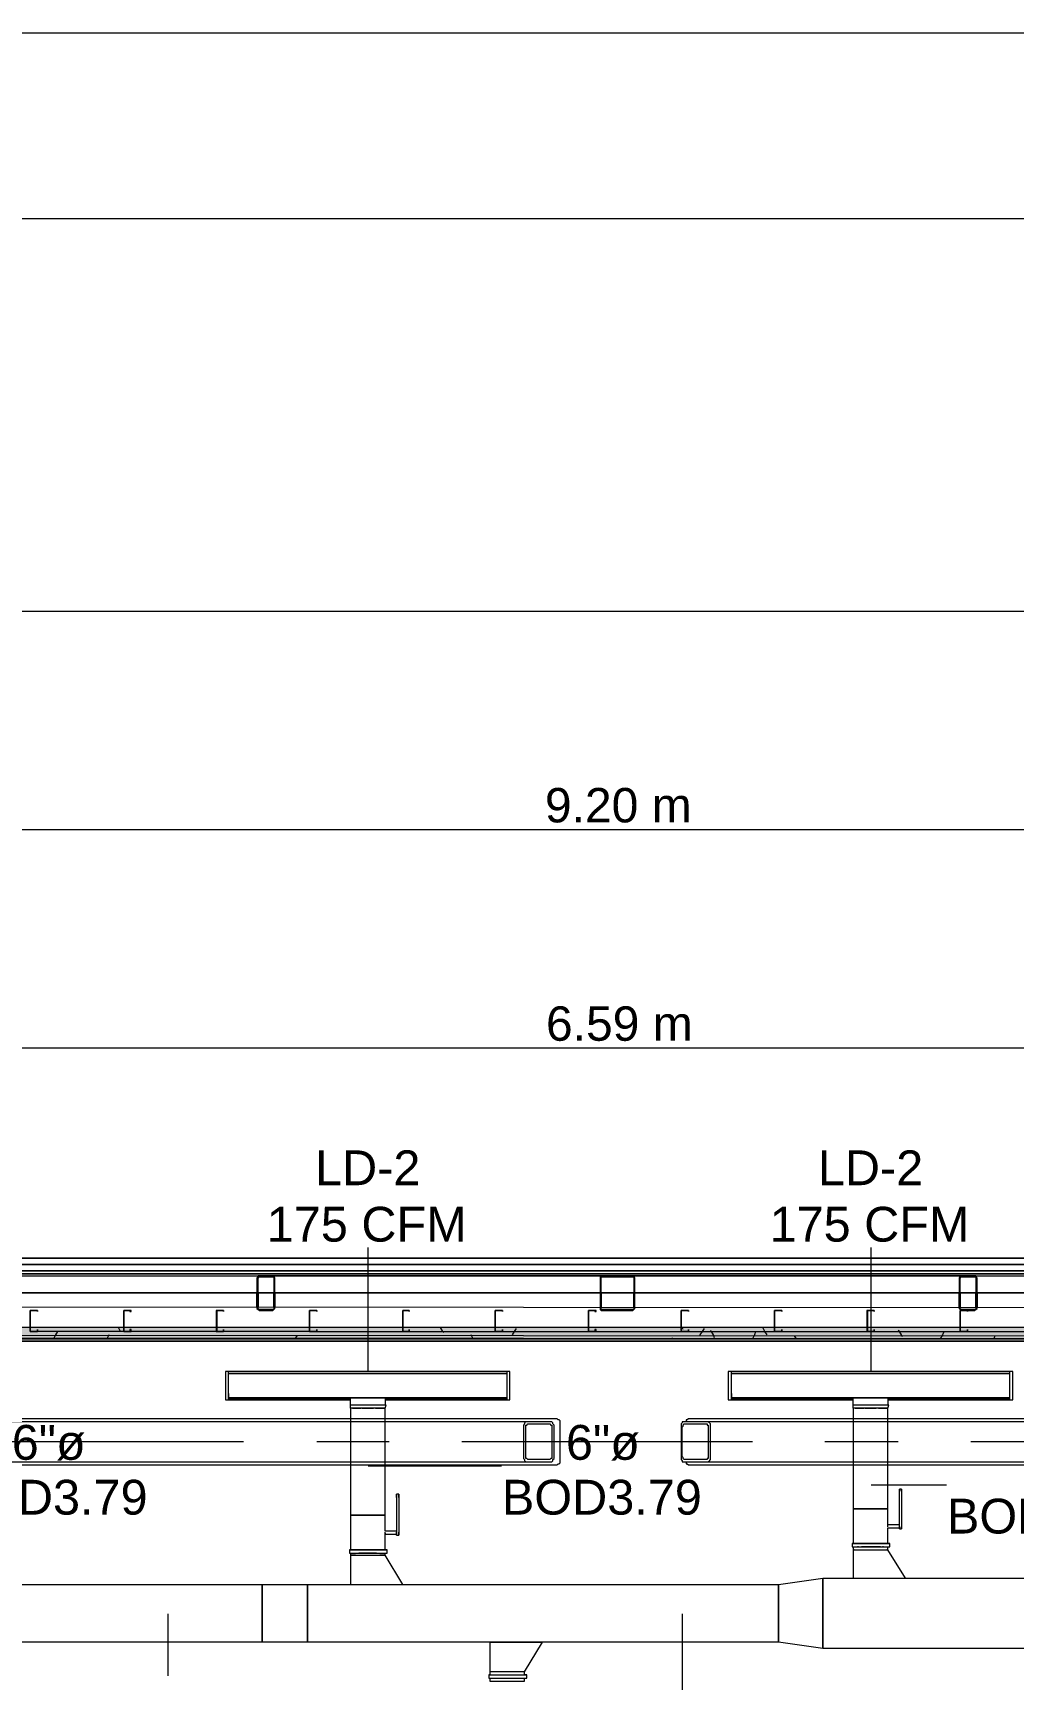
# Model space of a CAD drawing. Header units: metres. Extents: x -2 to 237, y -8 to 52.
# Drawn here: x 42.1 to 46.38, y 44.95 to 52.14 of the extents above; entities that cross this region are included whole.
import ezdxf

# ---------------------------------------------------------------- set-up
doc = ezdxf.new("R2010")
doc.units = ezdxf.units.M
for name, color, linetype, lineweight in [('HVAC - Ductos', 5, 'Continuous', 0), ('PDF_Text', 7, 'Continuous', 0), ('pie de plano', 7, 'Continuous', 0)]:
    doc.layers.add(name, color=color, linetype=linetype, lineweight=lineweight)
doc.layers.add('PDF_Geometry', color=7, linetype='Continuous', lineweight=0, true_color=0xaaaaaa)
doc.layers.add('PDF_Solid Fills', color=7, linetype='Continuous', lineweight=0, true_color=0xffffff)
doc.styles.add('PDF Helvetica', font='')
doc.styles.get('PDF Helvetica').set_extended_font_data('Helvetica')

msp = doc.modelspace()

# ---------------------------------------------------------------- hatches: boundary and pattern name
at = {"layer": 'PDF_Solid Fills', "lineweight": 0, "transparency": 33554559}
h = msp.add_hatch(color=256, dxfattribs=at)
h.paths.add_polyline_path([(43.0895, 46.5654), (43.1492, 46.5608), (43.1492, 46.5654)])
h.paths.add_polyline_path([(43.085, 46.57), (43.0895, 46.5654), (43.0895, 46.57)])
h.paths.add_polyline_path([(43.1492, 46.7074), (43.1492, 46.712), (43.085, 46.712)])
h.paths.add_polyline_path([(43.085, 46.7028), (43.0804, 46.7028), (43.0804, 46.57)])
h.paths.add_polyline_path([(43.1538, 46.7028), (43.1538, 46.57), (43.1583, 46.7028)])
h.paths.add_polyline_path([(43.1583, 46.7074), (43.1583, 46.712), (43.1538, 46.712)])
h = msp.add_hatch(color=256, dxfattribs=at)
h.paths.add_polyline_path([(44.5832, 46.5654), (44.7206, 46.5608), (44.7206, 46.5654)])
h.paths.add_polyline_path([(44.5832, 46.7028), (44.5786, 46.7028), (44.5786, 46.5654)])
h.paths.add_polyline_path([(44.7206, 46.7074), (44.7206, 46.712), (44.5786, 46.712)])
h.paths.add_polyline_path([(44.7298, 46.7028), (44.7252, 46.7028), (44.7252, 46.57), (44.7298, 46.7016)])
h.paths.add_polyline_path([(44.7252, 46.712), (44.7298, 46.7074), (44.7298, 46.712)])
h = msp.add_hatch(color=256, dxfattribs=at)
h.paths.add_polyline_path([(46.1501, 46.57), (46.1501, 46.5608), (46.2143, 46.5654), (46.1547, 46.57)])
h.paths.add_polyline_path([(46.2143, 46.7074), (46.2143, 46.712), (46.1501, 46.712)])
h.paths.add_polyline_path([(46.1501, 46.7028), (46.1455, 46.7028), (46.1455, 46.57)])
h.paths.add_polyline_path([(46.2188, 46.7028), (46.2188, 46.57), (46.2234, 46.7028)])
h.paths.add_polyline_path([(46.2234, 46.7074), (46.2234, 46.712), (46.2188, 46.712)])
h = msp.add_hatch(color=256, dxfattribs=at)
h.paths.add_polyline_path([(12.8691, 46.4738), (12.8691, 46.4874), (12.4614, 46.4874), (12.4614, 46.4738)])
h.paths.add_polyline_path([(60.1333, 46.4829), (48.9907, 46.4874), (20.5846, 46.4874), (20.5846, 46.4738), (59.982, 46.4738), (60.1333, 46.4692)])
h.paths.add_polyline_path([(20.58, 46.4738), (20.58, 46.4874), (18.555, 46.4874), (18.555, 46.4738)])
h.paths.add_polyline_path([(18.5504, 46.4738), (18.5504, 46.4874), (15.7143, 46.4874), (15.7143, 46.4738)])
h.paths.add_polyline_path([(15.7097, 46.4738), (15.7097, 46.4874), (13.6846, 46.4874), (13.6846, 46.4738)])
h.paths.add_polyline_path([(13.6801, 46.4738), (13.6801, 46.4874), (12.8737, 46.4874), (12.8737, 46.4738)])
for points in [[(12.4614, 46.4554), (59.9133, 46.4554), (60.1328, 46.4508), (60.1333, 46.4508), (60.1333, 46.4738), (12.4614, 46.4738)], [(12.4614, 46.4416), (59.9133, 46.4416), (60.1316, 46.4371), (60.1333, 46.4371), (60.1333, 46.4554), (12.4614, 46.4554)]]:
    msp.add_hatch(color=256, dxfattribs=at).paths.add_polyline_path(points)

# ---------------------------------------------------------------- linework, layer by layer
at = {"layer": 'HVAC - Ductos', "color": 252, "lineweight": 0, "true_color": 0x939598}
for points in [[(7.6277, 49.6135), (58.6855, 49.6135)], [(7.6277, 48.6605), (12.466, 48.6605), (21.6613, 48.6605), (30.8566, 48.6605), (40.0566, 48.6605), (49.2518, 48.6605), (58.6855, 48.6605)], [(7.6277, 47.7075), (12.466, 47.7075), (13.7763, 47.7075), (15.9755, 47.7075), (18.1701, 47.7075), (20.3647, 47.7075), (22.9716, 47.7075), (25.1708, 47.7075), (27.3654, 47.7075), (29.5646, 47.7075), (30.8566, 47.7075), (32.1761, 47.7075), (34.3661, 47.7075), (36.5607, 47.7075), (38.7599, 47.7075), (41.3669, 47.7075), (47.9553, 47.7075), (49.2518, 47.7075), (50.5622, 47.7075), (54.956, 47.7075), (57.1552, 47.7075), (58.6855, 47.7075)]]:
    msp.add_lwpolyline(points, dxfattribs=at)
at = {"layer": 'HVAC - Ductos', "lineweight": 0}
for points in [[(43.5661, 46.2951), (43.5661, 46.8357)], [(45.7607, 46.2951), (45.7607, 46.8357)], [(44.1708, 46.2951), (42.9567, 46.2951), (44.1708, 46.2951), (44.1708, 46.2767), (44.1708, 46.2721), (44.1708, 46.2675)], [(42.9567, 46.2675), (42.9567, 46.2721), (42.9567, 46.2767), (42.9567, 46.2951)], [(42.9567, 46.2721), (42.9567, 46.2767), (42.9567, 46.2813)], [(44.1708, 46.2813), (44.1708, 46.2767), (44.1708, 46.2721)], [(46.3654, 46.2951), (45.1513, 46.2951), (46.3654, 46.2951), (46.3654, 46.2767), (46.3654, 46.2721), (46.3654, 46.2675)], [(45.1513, 46.2675), (45.1513, 46.2721), (45.1513, 46.2767), (45.1513, 46.2951)], [(45.1513, 46.2721), (45.1513, 46.2767), (45.1513, 46.2813)], [(46.3654, 46.2813), (46.3654, 46.2767), (46.3654, 46.2721)], [(42.9567, 46.2355), (42.9567, 46.2401)], [(42.9567, 46.2263), (42.9567, 46.2309)], [(42.9567, 46.1989), (42.9567, 46.1943), (42.9567, 46.1897), (42.9567, 46.1713), (42.9567, 46.1759), (43.4882, 46.1759)], [(42.9567, 46.1851), (42.9567, 46.1897), (42.9567, 46.1943)], [(44.1708, 46.1989), (44.1708, 46.1943), (44.1708, 46.1897), (44.1708, 46.1713), (44.1708, 46.1759), (43.6393, 46.1759)], [(44.1708, 46.2401), (44.1708, 46.2355)], [(44.1708, 46.2309), (44.1708, 46.2263)], [(44.1708, 46.1943), (44.1708, 46.1897), (44.1708, 46.1851)], [(45.1513, 46.2355), (45.1513, 46.2401)], [(45.1513, 46.2263), (45.1513, 46.2309)], [(45.1513, 46.1989), (45.1513, 46.1943), (45.1513, 46.1897), (45.1513, 46.1713), (45.1513, 46.1759), (45.6828, 46.1759)], [(45.1513, 46.1851), (45.1513, 46.1897), (45.1513, 46.1943)], [(46.3654, 46.1989), (46.3654, 46.1943), (46.3654, 46.1897), (46.3654, 46.1713), (46.3654, 46.1759), (45.834, 46.1759)], [(46.3654, 46.2401), (46.3654, 46.2355)], [(46.3654, 46.2309), (46.3654, 46.2263)], [(46.3654, 46.1943), (46.3654, 46.1897), (46.3654, 46.1851)], [(42.9567, 46.1713), (43.4882, 46.1713)], [(43.4927, 46.1346), (43.4882, 46.1346), (43.4882, 45.6673), (43.4927, 45.6673), (43.4973, 45.6673), (43.5111, 45.6673), (43.5248, 45.6673), (43.5431, 45.6673), (43.5661, 45.6673), (43.5844, 45.6673), (43.6027, 45.6673), (43.6165, 45.6673), (43.6302, 45.6673), (43.6393, 45.6673), (43.6393, 46.1346), (43.6348, 46.1346), (43.6165, 46.1346), (43.5935, 46.1346), (43.5661, 46.1346), (43.534, 46.1346), (43.5111, 46.1346), (43.4927, 46.1346), (43.4882, 46.1346), (43.4882, 46.1484), (43.4882, 46.1805), (43.4927, 46.1805), (43.4973, 46.1805), (43.5111, 46.1805), (43.5248, 46.1805), (43.5431, 46.1805), (43.5661, 46.1805), (43.5844, 46.1805), (43.6027, 46.1805), (43.6165, 46.1805), (43.6302, 46.1805), (43.6393, 46.1805), (43.6393, 46.1484)], [(43.5981, 46.1346), (43.6027, 46.1346), (43.6165, 46.1346), (43.6302, 46.1346), (43.6348, 46.1346), (43.6393, 46.1346), (43.6439, 46.1484), (43.6348, 46.1484), (43.621, 46.1484), (43.5935, 46.1484), (43.5661, 46.1484), (43.534, 46.1484), (43.5111, 46.1484), (43.4927, 46.1484), (43.4882, 46.1484)], [(43.4973, 46.1346), (43.5111, 46.1346), (43.5248, 46.1346), (43.534, 46.1346)], [(43.5385, 46.1346), (43.5431, 46.1346), (43.5661, 46.1346), (43.5844, 46.1346), (43.5889, 46.1346)], [(43.6302, 46.1484), (43.6256, 46.1484)], [(43.6393, 46.1713), (44.1708, 46.1713)], [(45.1513, 46.1713), (45.6828, 46.1713)], [(45.6873, 46.1346), (45.6828, 46.1346), (45.6828, 45.6949), (45.6873, 45.6949), (45.6919, 45.6949), (45.7057, 45.6949), (45.7194, 45.6949), (45.7377, 45.6949), (45.7607, 45.6949), (45.779, 45.6949), (45.7973, 45.6949), (45.8111, 45.6949), (45.8248, 45.6949), (45.834, 45.6949), (45.834, 46.1346), (45.8294, 46.1346), (45.8111, 46.1346), (45.7881, 46.1346), (45.7607, 46.1346), (45.7286, 46.1346), (45.7057, 46.1346), (45.6873, 46.1346), (45.6828, 46.1346), (45.6828, 46.1484), (45.6828, 46.1805), (45.6873, 46.1805), (45.6919, 46.1805), (45.7057, 46.1805), (45.7194, 46.1805), (45.7377, 46.1805), (45.7607, 46.1805), (45.779, 46.1805), (45.7973, 46.1805), (45.8111, 46.1805), (45.8248, 46.1805), (45.834, 46.1805), (45.834, 46.1484)], [(45.7927, 46.1346), (45.7973, 46.1346), (45.8111, 46.1346), (45.8248, 46.1346), (45.8294, 46.1346), (45.834, 46.1346), (45.8385, 46.1484), (45.8294, 46.1484), (45.8156, 46.1484), (45.7881, 46.1484), (45.7607, 46.1484), (45.7286, 46.1484), (45.7057, 46.1484), (45.6873, 46.1484), (45.6828, 46.1484)], [(45.6919, 46.1346), (45.7057, 46.1346), (45.7194, 46.1346), (45.7286, 46.1346)], [(45.7332, 46.1346), (45.7377, 46.1346), (45.7607, 46.1346), (45.779, 46.1346), (45.7836, 46.1346)], [(45.834, 46.1713), (46.3654, 46.1713)], [(43.5661, 45.8827), (44.1479, 45.8827)], [(45.6782, 45.5437), (45.6782, 45.5299), (45.6873, 45.5299), (45.7011, 45.5299), (45.7194, 45.5299), (45.7377, 45.5299), (45.7607, 45.5299), (45.779, 45.5299), (45.8019, 45.5299), (45.8156, 45.5299), (45.8294, 45.5299), (45.8385, 45.5299), (45.8431, 45.5299), (45.8431, 45.5437), (45.8385, 45.5437), (45.834, 45.5437), (45.834, 45.6124), (45.8844, 45.6124), (45.8844, 45.6169), (45.8844, 45.6124), (45.8844, 45.6078), (45.8844, 45.6124), (45.8844, 45.6169), (45.8844, 45.7727), (45.8844, 45.7773), (45.8844, 45.7819), (45.8844, 45.7773), (45.8844, 45.7727)], [(45.7607, 45.8002), (46.0905, 45.8002)], [(45.8844, 45.7819), (45.8844, 45.7819)], [(45.8936, 45.7819), (45.8844, 45.7819)], [(45.8936, 45.7819), (45.8936, 45.7819)], [(45.8936, 45.7727), (45.8936, 45.7773), (45.8936, 45.7819), (45.8936, 45.7773), (45.8936, 45.7727), (45.8936, 45.6169), (45.8936, 45.6124), (45.8936, 45.6078), (45.8936, 45.6124), (45.8936, 45.6169)], [(43.6898, 45.759), (43.6898, 45.759)], [(43.699, 45.759), (43.6898, 45.759)], [(43.6898, 45.7453), (43.6898, 45.7498), (43.6898, 45.7544), (43.6898, 45.759), (43.6898, 45.7544), (43.6898, 45.7498), (43.6898, 45.7453), (43.6898, 45.594), (43.6898, 45.5894), (43.6898, 45.5848), (43.6898, 45.5803), (43.6898, 45.5848), (43.6898, 45.5894), (43.6898, 45.5848)], [(43.699, 45.759), (43.699, 45.759)], [(43.699, 45.7453), (43.699, 45.7498), (43.699, 45.7544), (43.699, 45.759), (43.699, 45.7544), (43.699, 45.7498), (43.699, 45.7453), (43.699, 45.594), (43.699, 45.5894), (43.699, 45.5848), (43.699, 45.5803), (43.699, 45.5848), (43.699, 45.5894), (43.699, 45.594)], [(45.8844, 45.6261), (45.834, 45.6261), (45.834, 45.6949), (45.8248, 45.6949), (45.8111, 45.6949), (45.7973, 45.6949), (45.779, 45.6949), (45.7607, 45.6949), (45.7377, 45.6949), (45.7194, 45.6949), (45.7057, 45.6949), (45.6919, 45.6949), (45.6873, 45.6949), (45.6828, 45.6949), (45.6828, 45.5437), (45.6782, 45.5437), (45.6873, 45.5437), (45.7011, 45.5437), (45.7194, 45.5437), (45.7377, 45.5437), (45.7607, 45.5437), (45.779, 45.5437), (45.8019, 45.5437), (45.8156, 45.5437), (45.8294, 45.5437), (45.8385, 45.5437), (45.8431, 45.5437)], [(43.6898, 45.5986), (43.6393, 45.5986), (43.6393, 45.6673), (43.6302, 45.6673), (43.6165, 45.6673), (43.6027, 45.6673), (43.5844, 45.6673), (43.5661, 45.6673), (43.5431, 45.6673), (43.5248, 45.6673), (43.5111, 45.6673), (43.4973, 45.6673), (43.4927, 45.6673), (43.4882, 45.6673), (43.4882, 45.5162), (43.4836, 45.5162), (43.4927, 45.5162), (43.5065, 45.5162), (43.5248, 45.5162), (43.5431, 45.5162), (43.5661, 45.5162), (43.5844, 45.5162), (43.6073, 45.5162), (43.621, 45.5162), (43.6348, 45.5162), (43.6439, 45.5162), (43.6485, 45.5162)], [(45.834, 45.6261), (45.834, 45.6261)], [(45.834, 45.6169), (45.834, 45.6215), (45.834, 45.6261)], [(43.4836, 45.5162), (43.4836, 45.5024), (43.4927, 45.5024), (43.5065, 45.5024), (43.5248, 45.5024), (43.5431, 45.5024), (43.5661, 45.5024), (43.5844, 45.5024), (43.6073, 45.5024), (43.621, 45.5024), (43.6348, 45.5024), (43.6439, 45.5024), (43.6485, 45.5024), (43.6485, 45.5162), (43.6439, 45.5162), (43.6393, 45.5162), (43.6393, 45.5848), (43.6898, 45.5848), (43.6898, 45.5894), (43.6898, 45.594)], [(43.6393, 45.5986), (43.6393, 45.5986)], [(43.6393, 45.5986), (43.6393, 45.5986)], [(43.6393, 45.5894), (43.6393, 45.5848), (43.6393, 45.5894), (43.6393, 45.594)], [(43.6898, 45.5803), (43.6898, 45.5803)], [(43.6898, 45.5803), (43.699, 45.5803)], [(43.699, 45.5803), (43.699, 45.5803)], [(45.834, 45.6124), (45.834, 45.6124)], [(45.834, 45.6124), (45.834, 45.6124)], [(45.834, 45.6124), (45.834, 45.6124)], [(45.834, 45.6124), (45.834, 45.6124)], [(45.8844, 45.6124), (45.8844, 45.6124)], [(45.8844, 45.6078), (45.8844, 45.6078)], [(45.8844, 45.6078), (45.8936, 45.6078)], [(45.8936, 45.6078), (45.8936, 45.6078)], [(43.6393, 45.5162), (43.6348, 45.5162), (43.621, 45.5162), (43.6073, 45.5162), (43.5844, 45.5162), (43.5661, 45.5162), (43.5431, 45.5162), (43.5248, 45.5162), (43.5065, 45.5162), (43.4927, 45.5162), (43.4882, 45.5162)], [(43.6302, 45.5162), (43.6393, 45.5162), (43.6302, 45.5162), (43.6165, 45.5162), (43.6027, 45.5162), (43.5844, 45.5162), (43.5661, 45.5162), (43.5431, 45.5162), (43.5248, 45.5162), (43.5111, 45.5162), (43.4973, 45.5162), (43.4927, 45.5162), (43.4882, 45.5162)], [(43.4882, 45.5024), (43.4882, 45.4932), (43.4927, 45.4932), (43.4973, 45.4932), (43.5111, 45.4932), (43.5248, 45.4932), (43.5431, 45.4932), (43.5661, 45.4932), (43.5844, 45.4932), (43.6027, 45.4932), (43.6165, 45.4932), (43.6302, 45.4932), (43.6393, 45.4932), (43.6393, 45.5024)], [(43.5111, 45.4932), (43.4927, 45.4932), (43.4882, 45.4932), (43.4882, 45.365)], [(43.6027, 45.5024), (43.5844, 45.5024), (43.5661, 45.5024), (43.5431, 45.5024), (43.5248, 45.5024)], [(43.534, 45.4932), (43.5385, 45.4932)], [(43.5889, 45.4932), (43.5935, 45.4932), (43.5981, 45.4932)], [(43.7172, 45.365), (43.6393, 45.4932), (43.6348, 45.4932), (43.6165, 45.4932)], [(45.834, 45.5437), (45.8294, 45.5437), (45.8156, 45.5437), (45.8019, 45.5437), (45.779, 45.5437), (45.7607, 45.5437), (45.7377, 45.5437), (45.7194, 45.5437), (45.7011, 45.5437), (45.6873, 45.5437), (45.6828, 45.5437)], [(45.8248, 45.5437), (45.834, 45.5437), (45.8248, 45.5437), (45.8111, 45.5437), (45.7973, 45.5437), (45.779, 45.5437), (45.7607, 45.5437), (45.7377, 45.5437), (45.7194, 45.5437), (45.7057, 45.5437), (45.6919, 45.5437), (45.6873, 45.5437), (45.6828, 45.5437), (45.6873, 45.5437), (45.6919, 45.5437), (45.7057, 45.5437), (45.7194, 45.5437), (45.7286, 45.5437)], [(45.6828, 45.5299), (45.6828, 45.5162), (45.6873, 45.5162), (45.6919, 45.5162), (45.7057, 45.5162), (45.7194, 45.5162), (45.7377, 45.5162), (45.7607, 45.5162), (45.779, 45.5162), (45.7973, 45.5162), (45.8111, 45.5162), (45.8248, 45.5162), (45.834, 45.5162), (45.834, 45.5299)], [(45.6873, 45.5162), (45.6828, 45.5162), (45.6828, 45.3924)], [(45.7057, 45.5299), (45.7011, 45.5299)], [(45.8019, 45.5299), (45.7973, 45.5299), (45.779, 45.5299), (45.7607, 45.5299), (45.7377, 45.5299), (45.7194, 45.5299)], [(45.7286, 45.5162), (45.7332, 45.5162)], [(45.7836, 45.5162), (45.7881, 45.5162), (45.7927, 45.5162)], [(45.8156, 45.5299), (45.8111, 45.5299)], [(45.9118, 45.3924), (45.834, 45.5162), (45.8294, 45.5162)], [(42.691, 45.2367), (42.691, 44.9664)], [(44.936, 45.2367), (44.936, 44.8014)], [(44.2488, 44.9847), (44.3266, 45.113), (44.322, 45.113), (44.3037, 45.113), (44.2808, 45.113), (44.2488, 45.113), (44.1754, 45.113), (44.1433, 45.113), (44.1205, 45.113), (44.1021, 45.113), (44.0975, 45.113), (44.0975, 44.9847)], [(44.0975, 45.113), (44.1021, 45.113), (44.1205, 45.113), (44.1433, 45.113), (44.1754, 45.113), (44.2488, 45.113), (44.2808, 45.113), (44.3037, 45.113), (44.322, 45.113), (44.3266, 45.113)], [(44.0975, 44.971), (44.0929, 44.971), (44.1021, 44.971), (44.1159, 44.971), (44.1342, 44.971), (44.1525, 44.971), (44.1754, 44.971), (44.1937, 44.971), (44.2167, 44.971), (44.2304, 44.971), (44.2442, 44.971), (44.2533, 44.971), (44.2579, 44.971), (44.2533, 44.971), (44.2488, 44.971), (44.2488, 44.9847), (44.2396, 44.9847), (44.2258, 44.9847), (44.2121, 44.9847), (44.1937, 44.9847), (44.1754, 44.9847), (44.1525, 44.9847), (44.1342, 44.9847), (44.1205, 44.9847), (44.1067, 44.9847), (44.1021, 44.9847), (44.0975, 44.9847), (44.0975, 44.971), (44.1021, 44.971), (44.1067, 44.971)], [(44.0929, 44.971), (44.0929, 44.9572), (44.1021, 44.9572), (44.1159, 44.9572), (44.1342, 44.9572), (44.1525, 44.9572), (44.1754, 44.9572), (44.1937, 44.9572), (44.2167, 44.9572), (44.2304, 44.9572), (44.2442, 44.9572), (44.2533, 44.9572), (44.2579, 44.9572), (44.2579, 44.971)], [(44.1159, 44.971), (44.1205, 44.971)], [(44.1342, 44.971), (44.1525, 44.971), (44.1754, 44.971), (44.1937, 44.971), (44.2121, 44.971), (44.2167, 44.971)], [(44.1479, 44.9847), (44.1433, 44.9847)], [(44.2075, 44.9847), (44.2029, 44.9847), (44.1983, 44.9847)], [(44.2258, 44.971), (44.2304, 44.971)], [(44.2396, 44.971), (44.2442, 44.971)], [(44.2488, 44.971), (44.2488, 44.971)], [(44.0975, 44.9572), (44.0975, 44.9434), (44.1021, 44.9434), (44.1067, 44.9434), (44.1205, 44.9434), (44.1342, 44.9434), (44.1525, 44.9434), (44.1754, 44.9434), (44.1937, 44.9434), (44.2121, 44.9434), (44.2258, 44.9434), (44.2396, 44.9434), (44.2488, 44.9434), (44.2488, 44.9572)], [(44.2533, 44.9572), (44.2579, 44.9572)]]:
    msp.add_lwpolyline(points, dxfattribs=at)
for points in [[(42.9429, 46.2951), (42.9429, 46.1713), (42.9567, 46.1713), (42.9567, 46.2951)], [(42.9567, 46.2859), (44.1708, 46.2859), (44.1708, 46.1805), (42.9567, 46.1805)], [(44.1846, 46.2951), (44.1708, 46.2951), (44.1708, 46.1713), (44.1846, 46.1713)], [(45.1375, 46.2951), (45.1375, 46.1713), (45.1513, 46.1713), (45.1513, 46.2951)], [(45.1513, 46.2859), (46.3654, 46.2859), (46.3654, 46.1805), (45.1513, 46.1805)], [(46.3792, 46.2951), (46.3654, 46.2951), (46.3654, 46.1713), (46.3792, 46.1713)], [(44.1708, 46.1805), (42.9567, 46.1805)], [(46.3654, 46.1805), (45.1513, 46.1805)], [(43.6393, 45.5848), (43.6393, 45.5894)], [(43.1033, 45.113), (39.9007, 45.113), (39.9007, 45.365), (43.1033, 45.365)], [(43.1033, 45.365), (43.3003, 45.365), (43.3003, 45.113), (43.1033, 45.113)], [(45.3575, 45.113), (43.3003, 45.113), (43.3003, 45.365), (45.3575, 45.365)], [(45.5499, 45.0855), (45.3575, 45.113), (45.3575, 45.365), (45.5499, 45.3924)], [(46.9198, 45.0855), (45.5499, 45.0855), (45.5499, 45.3924), (46.9198, 45.3924)]]:
    msp.add_lwpolyline(points, close=True, dxfattribs=at)
at = {"layer": 'PDF_Geometry', "lineweight": 0}
for points in [[(40.052, 46.7899), (41.5868, 46.7899), (43.1171, 46.7899), (41.5868, 46.7899), (40.052, 46.7899), (38.5216, 46.7899)], [(44.6519, 46.7899), (46.1822, 46.7899), (47.717, 46.7899), (46.1822, 46.7899), (44.6519, 46.7899), (43.1171, 46.7899)], [(43.1171, 46.7623), (41.5868, 46.7623)], [(43.1171, 46.7349), (41.5868, 46.7349)], [(43.1171, 46.7211), (41.5868, 46.7211)], [(43.1583, 46.7028), (43.1538, 46.712), (43.1492, 46.712), (43.0895, 46.712), (43.085, 46.712), (43.0804, 46.7028), (43.0804, 46.57), (43.085, 46.5654), (43.0895, 46.5608), (43.1492, 46.5608), (43.1538, 46.5654), (43.1583, 46.57)], [(43.0895, 46.7074), (43.1492, 46.7074), (43.1538, 46.7074), (43.1538, 46.7028), (43.1538, 46.57), (43.1538, 46.5654), (43.1492, 46.5654), (43.0895, 46.5654), (43.085, 46.57), (43.085, 46.7028)], [(44.6519, 46.7623), (43.1171, 46.7623)], [(44.6519, 46.7349), (43.1171, 46.7349)], [(44.6519, 46.7211), (43.1171, 46.7211)], [(44.5832, 46.5608), (44.7206, 46.5608), (44.7252, 46.5654), (44.7298, 46.57), (44.7298, 46.7028), (44.7252, 46.712), (44.7206, 46.712), (44.5832, 46.712), (44.5786, 46.712), (44.5786, 46.7028), (44.5786, 46.57), (44.5786, 46.5654)], [(44.7252, 46.57), (44.7252, 46.5654), (44.7206, 46.5654), (44.5832, 46.5654), (44.5832, 46.57), (44.5832, 46.7028), (44.5832, 46.7074), (44.7206, 46.7074), (44.7252, 46.7074), (44.7252, 46.7028)], [(46.1822, 46.7623), (44.6519, 46.7623)], [(46.1822, 46.7349), (44.6519, 46.7349)], [(46.1822, 46.7211), (44.6519, 46.7211)], [(46.1455, 46.57), (46.1501, 46.5654), (46.1547, 46.5608), (46.2143, 46.5608), (46.2188, 46.5654), (46.2234, 46.57), (46.2234, 46.7028), (46.2188, 46.712), (46.2143, 46.712), (46.1547, 46.712), (46.1501, 46.712), (46.1455, 46.7028)], [(46.2143, 46.5654), (46.1547, 46.5654), (46.1501, 46.57), (46.1501, 46.7028), (46.1547, 46.7074), (46.2143, 46.7074), (46.2188, 46.7074), (46.2188, 46.7028), (46.2188, 46.57), (46.2188, 46.5654)], [(47.717, 46.7623), (46.1822, 46.7623)], [(47.717, 46.7349), (46.1822, 46.7349)], [(47.717, 46.7211), (46.1822, 46.7211)], [(41.6234, 46.6387), (43.0804, 46.6387)], [(43.085, 46.6387), (43.1171, 46.6387)], [(43.1171, 46.6387), (43.1538, 46.6387)], [(43.1583, 46.6387), (44.5786, 46.6387)], [(44.6519, 46.6387), (44.7252, 46.6387), (44.6519, 46.6387), (44.5832, 46.6387)], [(44.7298, 46.6387), (46.1455, 46.6387)], [(46.1501, 46.6387), (46.1822, 46.6387), (46.2188, 46.6387), (46.1822, 46.6387)], [(46.2234, 46.6387), (47.6804, 46.6387)], [(42.1228, 46.5608), (42.0953, 46.5608), (42.0908, 46.5608), (42.0908, 46.4738), (42.0908, 46.4692), (42.0953, 46.4692), (42.1228, 46.4692), (42.1228, 46.4783), (42.1228, 46.4692), (42.0953, 46.4692), (42.0908, 46.4692), (42.0908, 46.4738), (42.0908, 46.5608), (42.0953, 46.5608), (42.1228, 46.5608), (42.1228, 46.5562)], [(42.5306, 46.5608), (42.4985, 46.5608), (42.4985, 46.4738), (42.4985, 46.4692), (42.5306, 46.4692), (42.5306, 46.4783), (42.526, 46.4783), (42.526, 46.4692), (42.4985, 46.4692), (42.4985, 46.4738), (42.4985, 46.5608), (42.526, 46.5608), (42.526, 46.5562), (42.5306, 46.5562)], [(42.9338, 46.5608), (42.9063, 46.5608), (42.9017, 46.5608), (42.9017, 46.4738), (42.9017, 46.4692), (42.9063, 46.4692), (42.9338, 46.4692), (42.9338, 46.4783), (42.9338, 46.4692), (42.9063, 46.4692), (42.9063, 46.4738), (42.9063, 46.5608), (42.9338, 46.5608), (42.9338, 46.5562)], [(43.3416, 46.5608), (43.3095, 46.5608), (43.3095, 46.4738), (43.3095, 46.4692), (43.3416, 46.4692), (43.3416, 46.4783), (43.3416, 46.4692), (43.3095, 46.4692), (43.3095, 46.4738), (43.3095, 46.5608), (43.3416, 46.5608), (43.3416, 46.5562)], [(43.7447, 46.5608), (43.7172, 46.5608), (43.7172, 46.4738), (43.7172, 46.4692), (43.7447, 46.4692), (43.7447, 46.4783), (43.7447, 46.4692), (43.7172, 46.4692), (43.7172, 46.4738), (43.7172, 46.5608), (43.7447, 46.5608), (43.7447, 46.5562)], [(44.1525, 46.5608), (44.125, 46.5608), (44.1205, 46.5608), (44.1205, 46.4738), (44.1205, 46.4692), (44.125, 46.4692), (44.1525, 46.4692), (44.1525, 46.4783), (44.1525, 46.4692), (44.125, 46.4692), (44.1205, 46.4692), (44.1205, 46.4738), (44.1205, 46.5608), (44.125, 46.5608), (44.1525, 46.5608), (44.1525, 46.5562)], [(44.5603, 46.5608), (44.5282, 46.5608), (44.5282, 46.4738), (44.5282, 46.4692), (44.5603, 46.4692), (44.5603, 46.4783), (44.5557, 46.4783), (44.5557, 46.4692), (44.5282, 46.4692), (44.5282, 46.4738), (44.5282, 46.5608), (44.5557, 46.5608), (44.5557, 46.5562), (44.5603, 46.5562)], [(44.9634, 46.5608), (44.936, 46.5608), (44.9314, 46.5608), (44.9314, 46.4738), (44.9314, 46.4692), (44.936, 46.4692), (44.9634, 46.4692), (44.9634, 46.4783), (44.9634, 46.4692), (44.936, 46.4692), (44.9314, 46.4738), (44.9314, 46.5608), (44.936, 46.5608), (44.9634, 46.5608), (44.9634, 46.5562)], [(45.3712, 46.5608), (45.3392, 46.5608), (45.3392, 46.4738), (45.3392, 46.4692), (45.3712, 46.4692), (45.3712, 46.4783), (45.3712, 46.4692), (45.3392, 46.4692), (45.3392, 46.4738), (45.3392, 46.5608), (45.3712, 46.5608), (45.3712, 46.5562)], [(45.7744, 46.5608), (45.7469, 46.5608), (45.7423, 46.5608), (45.7423, 46.4738), (45.7469, 46.4692), (45.7744, 46.4692), (45.7744, 46.4783), (45.7744, 46.4692), (45.7469, 46.4692), (45.7469, 46.4738), (45.7469, 46.5608), (45.7744, 46.5608), (45.7744, 46.5562)], [(46.1822, 46.5608), (46.1501, 46.5608), (46.1501, 46.4738), (46.1501, 46.4692), (46.1822, 46.4692), (46.1822, 46.4783), (46.1822, 46.4692), (46.1501, 46.4692), (46.1501, 46.4738), (46.1501, 46.5608), (46.1822, 46.5608), (46.1822, 46.5562)], [(40.1573, 46.4279), (49.151, 46.4279)], [(40.1573, 46.4279), (49.151, 46.4279)], [(44.2625, 46.0751), (44.2579, 46.0751), (44.2533, 46.0751), (44.2488, 46.0705), (44.2488, 46.066), (44.2442, 46.0614), (44.2442, 46.0522), (44.2442, 45.924), (44.2442, 45.9148), (44.2488, 45.9102), (44.2488, 45.9056), (44.2533, 45.901), (44.2579, 45.901), (44.2625, 45.901), (44.3587, 45.901), (44.3632, 45.901), (44.3678, 45.901), (44.3724, 45.9056), (44.3724, 45.9102), (44.377, 45.9148), (44.377, 45.924), (44.377, 46.0522), (44.377, 46.0614), (44.3724, 46.066), (44.3724, 46.0705), (44.3678, 46.0751), (44.3632, 46.0751), (44.3587, 46.0751)], [(44.2533, 45.924), (44.2533, 46.0522), (44.2533, 46.0568), (44.2533, 46.0614), (44.2579, 46.0614), (44.2625, 46.066), (44.3587, 46.066), (44.3632, 46.0614), (44.3678, 46.0614), (44.3678, 46.0568), (44.3678, 46.0522), (44.3678, 45.924), (44.3678, 45.9194), (44.3678, 45.9148), (44.3632, 45.9148), (44.3587, 45.9102), (44.2625, 45.9102), (44.2579, 45.9148), (44.2533, 45.9148), (44.2533, 45.9194)], [(45.0413, 45.901), (45.0459, 45.901), (45.0505, 45.901), (45.0551, 45.9056), (45.0597, 45.9102), (45.0597, 45.9148), (45.0597, 45.924), (45.0597, 46.0522), (45.0597, 46.0614), (45.0597, 46.066), (45.0551, 46.0705), (45.0505, 46.0751), (45.0459, 46.0751), (45.0413, 46.0751), (44.9451, 46.0751), (44.9406, 46.0751), (44.936, 46.0751), (44.936, 46.0705), (44.9314, 46.066), (44.9314, 46.0614), (44.9314, 46.0522), (44.9314, 45.924), (44.9314, 45.9148), (44.9314, 45.9102), (44.936, 45.9056), (44.936, 45.901), (44.9406, 45.901), (44.9451, 45.901)], [(45.0505, 46.0522), (45.0505, 45.924), (45.0505, 45.9194), (45.0505, 45.9148), (45.0459, 45.9148), (45.0459, 45.9102), (45.0413, 45.9102), (44.9451, 45.9102), (44.9406, 45.9148), (44.9406, 45.9194), (44.936, 45.924), (44.936, 46.0522), (44.9406, 46.0568), (44.9406, 46.0614), (44.9451, 46.066), (45.0413, 46.066), (45.0459, 46.066), (45.0459, 46.0614), (45.0505, 46.0614), (45.0505, 46.0568)]]:
    msp.add_lwpolyline(points, close=True, dxfattribs=at)
for points in [[(43.1583, 46.7899), (43.0804, 46.7899)], [(44.6885, 46.7899), (44.6153, 46.7899)], [(46.2234, 46.7899), (46.1455, 46.7899)], [(41.5593, 46.712), (40.1207, 46.712), (41.5868, 46.712), (43.1171, 46.712), (44.5832, 46.712), (43.1492, 46.712)], [(41.6143, 46.712), (43.0895, 46.712)], [(46.1547, 46.712), (44.7206, 46.712), (46.1822, 46.712), (47.717, 46.712), (49.1786, 46.712), (47.7491, 46.712)], [(46.2143, 46.712), (47.6895, 46.712)], [(43.0804, 46.5745), (43.0804, 46.6387)], [(43.085, 46.6387), (43.085, 46.5745)], [(43.1538, 46.5745), (43.1538, 46.6387)], [(43.1583, 46.6387), (43.1583, 46.5745)], [(44.5786, 46.6387), (44.5786, 46.5745)], [(44.5832, 46.6387), (44.5832, 46.5745)], [(44.7252, 46.6524), (44.7298, 46.657)], [(44.7252, 46.5745), (44.7252, 46.6387)], [(44.7298, 46.5745), (44.7298, 46.6387)], [(46.1455, 46.5745), (46.1455, 46.6387)], [(46.1501, 46.6387), (46.1501, 46.5745)], [(46.2188, 46.5745), (46.2188, 46.6387), (46.2234, 46.6433)], [(46.2234, 46.6387), (46.2234, 46.5745)], [(60.1333, 46.4371), (12.4614, 46.4416), (12.4614, 46.5791), (60.1333, 46.5745)], [(43.1262, 46.5608), (43.1308, 46.5654)], [(43.1538, 46.5882), (43.1583, 46.5928)], [(44.6336, 46.5608), (44.6381, 46.5654)], [(46.1501, 46.5654), (46.1501, 46.57)], [(42.9017, 46.4874), (42.4985, 46.4874), (42.0908, 46.4874), (41.6876, 46.4874), (41.2798, 46.4874), (40.8767, 46.4874)], [(45.7423, 46.4874), (45.3392, 46.4874), (44.9314, 46.4874), (44.5282, 46.4874), (44.1205, 46.4874), (43.7172, 46.4874), (43.3095, 46.4874), (42.9063, 46.4874)], [(47.772, 46.4874), (47.3688, 46.4874), (46.961, 46.4874), (46.5579, 46.4874), (46.1501, 46.4874), (45.7469, 46.4874)], [(12.4614, 46.4554), (60.1333, 46.4508)], [(40.1573, 46.4371), (49.151, 46.4371)], [(49.151, 46.4371), (40.1573, 46.4371)], [(40.1573, 46.4371), (49.151, 46.4371)], [(49.151, 46.4371), (40.1573, 46.4371)], [(49.151, 46.4371), (40.1573, 46.4371)], [(40.1573, 46.4371), (49.151, 46.4371)], [(40.1573, 46.4371), (49.151, 46.4371)], [(49.151, 46.4371), (40.1573, 46.4371)], [(40.1573, 46.4371), (49.151, 46.4371)], [(49.151, 46.4371), (40.1573, 46.4371)], [(42.4985, 46.4692), (42.1228, 46.4692)], [(42.9063, 46.4692), (42.5306, 46.4692)], [(43.3095, 46.4692), (42.9338, 46.4692)], [(43.3416, 46.4692), (60.1333, 46.4692)], [(44.2625, 46.0751), (40.2353, 46.0751), (40.2307, 46.0751), (40.2261, 46.0751), (40.2261, 46.0705), (40.2215, 46.066), (40.2215, 46.0614), (40.2169, 46.0522), (40.2169, 45.924), (40.2215, 45.9148), (40.2215, 45.9102), (40.2261, 45.9056), (40.2261, 45.901), (40.2307, 45.901), (40.2353, 45.901), (44.2625, 45.901)], [(40.6567, 45.8873), (44.3862, 45.8873), (44.3908, 45.8873), (44.3953, 45.8918), (44.3999, 45.8918), (44.4045, 45.8964), (44.4045, 45.9056), (44.4045, 45.9102), (44.4045, 46.066), (44.4045, 46.0705), (44.4045, 46.0797), (44.3999, 46.0843), (44.3953, 46.0843), (44.3908, 46.0889), (44.3862, 46.0889), (40.6567, 46.0889)], [(48.6517, 46.0889), (44.968, 46.0889), (44.9634, 46.0889), (44.9589, 46.0843), (44.9543, 46.0843), (44.9543, 46.0797)], [(45.0413, 45.901), (49.0686, 45.901), (49.0732, 45.901), (49.0778, 45.901), (49.0824, 45.9056), (49.0824, 45.9102), (49.0869, 45.9148), (49.0869, 45.924), (49.0869, 46.0522), (49.0869, 46.0614), (49.0824, 46.066), (49.0824, 46.0705), (49.0778, 46.0751), (49.0732, 46.0751), (49.0686, 46.0751), (45.0413, 46.0751)], [(43.0209, 45.988), (41.7517, 45.988)], [(43.6577, 45.988), (43.3416, 45.988)], [(45.2429, 45.988), (43.9739, 45.988)], [(45.8798, 45.988), (45.5591, 45.988)], [(47.465, 45.988), (46.1959, 45.988)], [(44.9543, 45.8964), (44.9543, 45.8918), (44.9589, 45.8918), (44.9634, 45.8873), (44.968, 45.8873), (48.6517, 45.8873)]]:
    msp.add_lwpolyline(points, dxfattribs=at)
at = {"layer": 'PDF_Geometry', "color": 254, "lineweight": 0, "true_color": 0xd2d2d2}
for points in [[(42.1183, 46.5608), (42.1228, 46.5608)], [(43.7447, 46.5562), (43.7447, 46.5562)], [(44.1205, 46.5516), (44.1205, 46.5516)], [(44.1296, 46.5608), (44.1342, 46.5608)], [(45.7607, 46.5608), (45.7607, 46.5608)], [(43.7172, 46.5241), (43.7172, 46.5287)], [(45.7423, 46.5424), (45.7469, 46.547)], [(44.5419, 46.4692), (44.5419, 46.4692)], [(46.173, 46.4692), (46.173, 46.4692)]]:
    msp.add_lwpolyline(points, dxfattribs=at)
at = {"layer": 'PDF_Geometry', "color": 254, "lineweight": 0, "true_color": 0xeaeaea}
for points in [[(42.4848, 46.4692), (42.4757, 46.4874)], [(43.8959, 46.4646), (43.8914, 46.4692), (43.8822, 46.4874)], [(44.2121, 46.4829), (44.2029, 46.4692), (44.1937, 46.4554)], [(44.9406, 46.4783), (44.936, 46.4874)], [(45.0322, 46.4829), (45.023, 46.4692), (45.0138, 46.4554), (45.0138, 46.4508)], [(45.3071, 46.4554), (45.2979, 46.4692), (45.2887, 46.4874)], [(42.2099, 46.4692), (42.2008, 46.4554), (42.1916, 46.4371)], [(42.4344, 46.4554), (42.4253, 46.4371)], [(42.4344, 46.4554), (42.4344, 46.4554)], [(42.4848, 46.4692), (42.4848, 46.4692)], [(43.2545, 46.4508), (43.2454, 46.4371)], [(44.0242, 46.4371), (44.0151, 46.4554)], [(44.0151, 46.4554), (44.0151, 46.4554)], [(44.8948, 46.4416), (44.8902, 46.4371)], [(45.078, 46.4416), (45.0735, 46.4554), (45.0643, 46.4692), (45.0597, 46.4738)], [(45.2567, 46.4692), (45.2521, 46.4554), (45.2429, 46.4371)], [(45.4354, 46.4371), (45.4262, 46.4508)], [(45.8981, 46.4462), (45.8936, 46.4554), (45.8844, 46.4692), (45.8798, 46.4738)], [(46.0768, 46.4646), (46.0722, 46.4554), (46.063, 46.4371)], [(46.3013, 46.4508), (46.2967, 46.4371)]]:
    msp.add_lwpolyline(points, dxfattribs=at)
at = {"layer": 'pie de plano', "color": 7, "lineweight": 9}
msp.add_lwpolyline([(87.8799, 52.1365), (87.8799, -7.8416), (-2.0899, -7.8416), (-2.0899, 52.1365)], close=True, dxfattribs=at)
msp.add_lwpolyline([(87.4029, 51.3255), (-0.9903, 51.3255), (-0.9903, -7.1774), (87.4029, -7.1774)], dxfattribs=at)

# ---------------------------------------------------------------- texts
at = {"layer": 'PDF_Text', "color": 252, "lineweight": 0, "true_color": 0x939598, "char_height": 0.15002, "attachment_point": 4, "style": 'PDF Helvetica'}
for s, insert in [('9.20 m', (44.3373, 48.7652)), ('6.59 m', (44.3419, 47.8122))]:
    msp.add_mtext(s, dxfattribs=dict(at, insert=insert))
at = {"layer": 'PDF_Text', "lineweight": 0, "char_height": 0.1519, "attachment_point": 4, "style": 'PDF Helvetica'}
for s, insert in [('LD-2', (43.3339, 47.1839)), ('LD-2', (45.5286, 47.1839)), ('175 CFM', (43.1232, 46.9365)), ('175 CFM', (45.3178, 46.9365)), ('6"ø', (42.0098, 45.9835)), ('6"ø', (44.429, 45.9835)), ('BOD3.79', (41.7303, 45.7452)), ('BOD3.79', (44.1495, 45.7452)), ('BOD3.79', (46.0921, 45.6627))]:
    msp.add_mtext(s, dxfattribs=dict(at, insert=insert))

doc.saveas('drawing.dxf')
